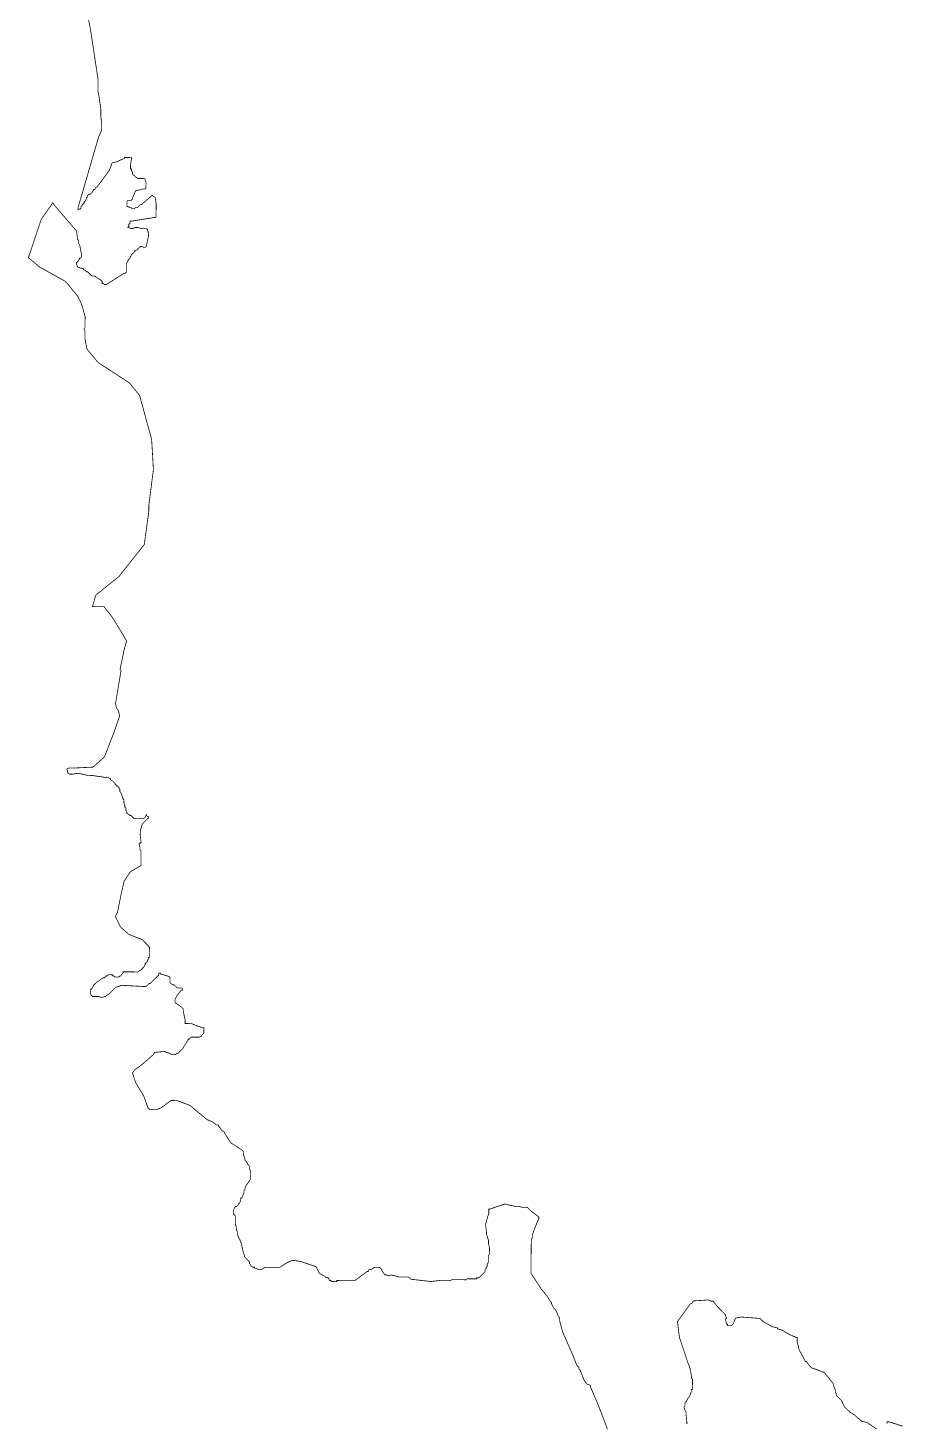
# Model space of a CAD drawing. Header units: metres. Extents: x 273899 to 302286, y 1977397 to 2102169.
# Drawn here: x 278692 to 282061, y 2034410 to 2039783 of the extents above; entities that cross this region are included whole.
import ezdxf

# ---------------------------------------------------------------- set-up
doc = ezdxf.new("R2010")
doc.units = ezdxf.units.M
doc.header["$MEASUREMENT"] = 0
doc.layers.add('HAZARDS LINE', color=1, linetype='Continuous')

msp = doc.modelspace()

# ---------------------------------------------------------------- linework, layer by layer
at = {"layer": 'HAZARDS LINE', "lineweight": 18}
for points in [[(280923, 2034386, 3.01, 3.01, 0), (280887.9, 2034478.7, 3.01, 3.01, 0), (280856.5, 2034551.3, 3.01, 3.01, 0), (280856.6, 2034555.3, 3.01, 3.01, 0), (280848.6, 2034559.4, 3.01, 3.01, 0), (280844.6, 2034559.4, 3.01, 3.01, 0), (280832.7, 2034575.6, 3.01, 3.01, 0), (280817, 2034615.9, 3.01, 3.01, 0), (280813, 2034616, 3.01, 3.01, 0), (280813.1, 2034624, 3.01, 3.01, 0), (280805.2, 2034632.1, 3.01, 3.01, 0), (280785.6, 2034680.5, 3.01, 3.01, 0), (280750.3, 2034761.2, 3.01, 3.01, 0), (280742.6, 2034789.4, 3.01, 3.01, 0), (280738.7, 2034805.5, 3.01, 3.01, 0), (280738.8, 2034813.5, 3.01, 3.01, 0), (280734.9, 2034821.6, 3.01, 3.01, 0), (280730.9, 2034825.6, 3.01, 3.01, 0), (280730.9, 2034829.7, 3.01, 3.01, 0), (280727, 2034837.7, 3.01, 3.01, 0), (280723.1, 2034845.8, 3.01, 3.01, 0), (280715.1, 2034853.9, 3.01, 3.01, 0), (280707.3, 2034870.1, 3.01, 3.01, 0), (280707.3, 2034874.1, 3.01, 3.01, 0), (280703.3, 2034878.1, 3.01, 3.01, 0), (280691.5, 2034898.3, 3.01, 3.01, 0), (280687.5, 2034902.4, 3.01, 3.01, 0), (280667.7, 2034926.7, 3.01, 3.01, 0), (280628.2, 2034987.3, 3.01, 3.01, 0), (280628.6, 2035023.5, 3.01, 3.01, 0), (280628.8, 2035043.5, 3.01, 3.01, 0), (280628.8, 2035047.5, 3.01, 3.01, 0), (280629, 2035067.6, 3.01, 3.01, 0), (280629.3, 2035091.7, 3.01, 3.01, 0), (280629.5, 2035107.8, 3.01, 3.01, 0), (280629.5, 2035115.8, 3.01, 3.01, 0), (280633.6, 2035123.8, 3.01, 3.01, 0), (280633.8, 2035135.8, 3.01, 3.01, 0), (280633.8, 2035139.8, 3.01, 3.01, 0), (280637.9, 2035143.8, 3.01, 3.01, 0), (280637.9, 2035147.8, 3.01, 3.01, 0), (280654.4, 2035187.8, 3.01, 3.01, 0), (280658.5, 2035195.8, 3.01, 3.01, 0), (280658.5, 2035199.8, 3.01, 3.01, 0), (280658.6, 2035203.8, 3.01, 3.01, 0), (280626.7, 2035228.3, 3.01, 3.01, 0), (280614.8, 2035240.4, 3.01, 3.01, 0), (280610.8, 2035240.5, 3.01, 3.01, 0), (280606.7, 2035240.5, 3.01, 3.01, 0), (280602.7, 2035240.5, 3.01, 3.01, 0), (280598.7, 2035240.6, 3.01, 3.01, 0), (280594.7, 2035240.6, 3.01, 3.01, 0), (280582.7, 2035244.8, 3.01, 3.01, 0), (280574.7, 2035244.9, 3.01, 3.01, 0), (280566.6, 2035244.9, 3.01, 3.01, 0), (280546.6, 2035249.2, 3.01, 3.01, 0), (280530.6, 2035253.3, 3.01, 3.01, 0), (280526.6, 2035253.4, 3.01, 3.01, 0), (280470.2, 2035233.9, 3.01, 3.01, 0), (280466.2, 2035233.9, 3.01, 3.01, 0), (280466.1, 2035229.9, 3.01, 3.01, 0), (280466, 2035221.9, 3.01, 3.01, 0), (280466, 2035217.9, 3.01, 3.01, 0), (280466, 2035213.9, 3.01, 3.01, 0), (280461.9, 2035205.9, 3.01, 3.01, 0), (280453.5, 2035173.8, 3.01, 3.01, 0), (280457.2, 2035145.7, 3.01, 3.01, 0), (280457.2, 2035141.7, 3.01, 3.01, 0), (280457.1, 2035137.7, 3.01, 3.01, 0), (280464.9, 2035113.5, 3.01, 3.01, 0), (280464.9, 2035109.5, 3.01, 3.01, 0), (280464.8, 2035105.5, 3.01, 3.01, 0), (280464.8, 2035101.4, 3.01, 3.01, 0), (280468.6, 2035085.3, 3.01, 3.01, 0), (280468.6, 2035081.3, 3.01, 3.01, 0), (280468.6, 2035077.3, 3.01, 3.01, 0), (280468.5, 2035069.3, 3.01, 3.01, 0), (280468.4, 2035065.3, 3.01, 3.01, 0), (280468.4, 2035061.3, 3.01, 3.01, 0), (280464.3, 2035053.3, 3.01, 3.01, 0), (280464.2, 2035045.2, 3.01, 3.01, 0), (280464.1, 2035033.2, 3.01, 3.01, 0), (280464, 2035029.2, 3.01, 3.01, 0), (280459.9, 2035021.2, 3.01, 3.01, 0), (280459.9, 2035017.2, 3.01, 3.01, 0), (280459.9, 2035013.2, 3.01, 3.01, 0), (280455.8, 2035009.2, 3.01, 3.01, 0), (280455.8, 2035005.2, 3.01, 3.01, 0), (280451.7, 2035001.2, 3.01, 3.01, 0), (280451.7, 2034997.2, 3.01, 3.01, 0), (280451.6, 2034993.2, 3.01, 3.01, 0), (280447.6, 2034989.2, 3.01, 3.01, 0), (280443.5, 2034985.2, 3.01, 3.01, 0), (280431.3, 2034973.3, 3.01, 3.01, 0), (280427.3, 2034969.3, 3.01, 3.01, 0), (280423.3, 2034969.4, 3.01, 3.01, 0), (280419.3, 2034969.4, 3.01, 3.01, 0), (280419.2, 2034965.4, 3.01, 3.01, 0), (280415.2, 2034965.4, 3.01, 3.01, 0), (280411.2, 2034965.5, 3.01, 3.01, 0), (280407.2, 2034965.5, 3.01, 3.01, 0), (280403.2, 2034965.6, 3.01, 3.01, 0), (280395.1, 2034965.7, 3.01, 3.01, 0), (280391.1, 2034965.7, 3.01, 3.01, 0), (280387.1, 2034965.7, 3.01, 3.01, 0), (280383.1, 2034965.8, 3.01, 3.01, 0), (280379, 2034961.8, 3.01, 3.01, 0), (280375, 2034961.8, 3.01, 3.01, 0), (280371, 2034961.9, 3.01, 3.01, 0), (280367, 2034961.9, 3.01, 3.01, 0), (280363, 2034962, 3.01, 3.01, 0), (280359, 2034962, 3.01, 3.01, 0), (280354.9, 2034962.1, 3.01, 3.01, 0), (280350.9, 2034962.1, 3.01, 3.01, 0), (280346.9, 2034962.1, 3.01, 3.01, 0), (280342.9, 2034962.2, 3.01, 3.01, 0), (280334.9, 2034962.3, 3.01, 3.01, 0), (280330.9, 2034962.3, 3.01, 3.01, 0), (280326.8, 2034962.4, 3.01, 3.01, 0), (280322.8, 2034962.4, 3.01, 3.01, 0), (280318.8, 2034958.4, 3.01, 3.01, 0), (280314.8, 2034958.5, 3.01, 3.01, 0), (280274.6, 2034958.9, 3.01, 3.01, 0), (280242.5, 2034955.2, 3.01, 3.01, 0), (280166.3, 2034964, 3.01, 3.01, 0), (280158.3, 2034972.1, 3.01, 3.01, 0), (280154.3, 2034972.2, 3.01, 3.01, 0), (280150.3, 2034972.2, 3.01, 3.01, 0), (280146.3, 2034972.3, 3.01, 3.01, 0), (280142.3, 2034972.3, 3.01, 3.01, 0), (280138.3, 2034972.3, 3.01, 3.01, 0), (280126.2, 2034972.5, 3.01, 3.01, 0), (280122.2, 2034972.5, 3.01, 3.01, 0), (280090.2, 2034980.9, 3.01, 3.01, 0), (280082.1, 2034976.9, 3.01, 3.01, 0), (280070.1, 2034981.1, 3.01, 3.01, 0), (280066.1, 2034981.1, 3.01, 3.01, 0), (280054.2, 2034997.3, 3.01, 3.01, 0), (280054.3, 2035001.3, 3.01, 3.01, 0), (280050.3, 2035005.4, 3.01, 3.01, 0), (280046.3, 2035009.4, 3.01, 3.01, 0), (280042.3, 2035009.5, 3.01, 3.01, 0), (280038.3, 2035009.5, 3.01, 3.01, 0), (280034.3, 2035009.6, 3.01, 3.01, 0), (280030.3, 2035009.6, 3.01, 3.01, 0), (280026.2, 2035009.6, 3.01, 3.01, 0), (280014.1, 2035001.7, 3.01, 3.01, 0), (280010.1, 2035001.8, 3.01, 3.01, 0), (280006.1, 2035001.8, 3.01, 3.01, 0), (280002, 2034997.9, 3.01, 3.01, 0), (280002, 2034993.8, 3.01, 3.01, 0), (279998, 2034993.9, 3.01, 3.01, 0), (279949.4, 2034958.2, 3.01, 3.01, 0), (279909.3, 2034958.7, 3.01, 3.01, 0), (279905.3, 2034958.7, 3.01, 3.01, 0), (279901.3, 2034958.8, 3.01, 3.01, 0), (279893.2, 2034958.8, 3.01, 3.01, 0), (279889.2, 2034958.9, 3.01, 3.01, 0), (279885.2, 2034958.9, 3.01, 3.01, 0), (279881.2, 2034959, 3.01, 3.01, 0), (279881.1, 2034954.9, 3.01, 3.01, 0), (279877.1, 2034955, 3.01, 3.01, 0), (279873.1, 2034955, 3.01, 3.01, 0), (279869.1, 2034955.1, 3.01, 3.01, 0), (279865.1, 2034955.1, 3.01, 3.01, 0), (279861.1, 2034955.2, 3.01, 3.01, 0), (279857.1, 2034959.2, 3.01, 3.01, 0), (279853.1, 2034959.3, 3.01, 3.01, 0), (279849.2, 2034967.3, 3.01, 3.01, 0), (279845.2, 2034971.4, 3.01, 3.01, 0), (279837.2, 2034971.5, 3.01, 3.01, 0), (279837.2, 2034975.5, 3.01, 3.01, 0), (279833.2, 2034975.5, 3.01, 3.01, 0), (279813.2, 2034987.8, 3.01, 3.01, 0), (279801.4, 2035012, 3.01, 3.01, 0), (279741.4, 2035032.7, 3.01, 3.01, 0), (279709.4, 2035037, 3.01, 3.01, 0), (279685.2, 2035025.2, 3.01, 3.01, 0), (279660.9, 2035009.4, 3.01, 3.01, 0), (279628.8, 2035009.8, 3.01, 3.01, 0), (279620.8, 2035009.9, 3.01, 3.01, 0), (279608.7, 2035010, 3.01, 3.01, 0), (279600.7, 2035010.1, 3.01, 3.01, 0), (279600.6, 2035006, 3.01, 3.01, 0), (279596.6, 2035006.1, 3.01, 3.01, 0), (279592.6, 2035002.1, 3.01, 3.01, 0), (279588.6, 2035002.2, 3.01, 3.01, 0), (279584.5, 2035002.2, 3.01, 3.01, 0), (279580.5, 2035002.2, 3.01, 3.01, 0), (279576.5, 2035002.3, 3.01, 3.01, 0), (279572.5, 2035006.3, 3.01, 3.01, 0), (279564.5, 2035006.4, 3.01, 3.01, 0), (279564.6, 2035010.4, 3.01, 3.01, 0), (279556.5, 2035010.5, 3.01, 3.01, 0), (279548.6, 2035018.6, 3.01, 3.01, 0), (279544.7, 2035026.7, 3.01, 3.01, 0), (279544.7, 2035030.7, 3.01, 3.01, 0), (279540.7, 2035034.8, 3.01, 3.01, 0), (279536.8, 2035038.8, 3.01, 3.01, 0), (279532.8, 2035042.9, 3.01, 3.01, 0), (279528.8, 2035046.9, 3.01, 3.01, 0), (279524.8, 2035051, 3.01, 3.01, 0), (279524.9, 2035055, 3.01, 3.01, 0), (279524.9, 2035059, 3.01, 3.01, 0), (279520.9, 2035063.1, 3.01, 3.01, 0), (279521, 2035067.1, 3.01, 3.01, 0), (279513.3, 2035103.3, 3.01, 3.01, 0), (279509.4, 2035107.4, 3.01, 3.01, 0), (279509.4, 2035111.4, 3.01, 3.01, 0), (279509.4, 2035115.4, 3.01, 3.01, 0), (279505.4, 2035115.5, 3.01, 3.01, 0), (279505.5, 2035119.5, 3.01, 3.01, 0), (279501.5, 2035127.5, 3.01, 3.01, 0), (279497.7, 2035139.6, 3.01, 3.01, 0), (279497.7, 2035147.7, 3.01, 3.01, 0), (279493.8, 2035155.7, 3.01, 3.01, 0), (279493.9, 2035159.7, 3.01, 3.01, 0), (279493.9, 2035163.8, 3.01, 3.01, 0), (279490, 2035179.9, 3.01, 3.01, 0), (279490.1, 2035183.9, 3.01, 3.01, 0), (279490.2, 2035191.9, 3.01, 3.01, 0), (279490.2, 2035195.9, 3.01, 3.01, 0), (279490.3, 2035199.9, 3.01, 3.01, 0), (279490.3, 2035203.9, 3.01, 3.01, 0), (279490.3, 2035208, 3.01, 3.01, 0), (279486.4, 2035212, 3.01, 3.01, 0), (279482.4, 2035216.1, 3.01, 3.01, 0), (279482.4, 2035220.1, 3.01, 3.01, 0), (279482.5, 2035224.1, 3.01, 3.01, 0), (279482.5, 2035228.1, 3.01, 3.01, 0), (279486.6, 2035236.1, 3.01, 3.01, 0), (279486.7, 2035240.1, 3.01, 3.01, 0), (279490.7, 2035244.1, 3.01, 3.01, 0), (279494.7, 2035244.1, 3.01, 3.01, 0), (279498.8, 2035248, 3.01, 3.01, 0), (279502.8, 2035252, 3.01, 3.01, 0), (279502.9, 2035256, 3.01, 3.01, 0), (279506.9, 2035256, 3.01, 3.01, 0), (279506.9, 2035260, 3.01, 3.01, 0), (279511, 2035264, 3.01, 3.01, 0), (279511, 2035268, 3.01, 3.01, 0), (279511.1, 2035272, 3.01, 3.01, 0), (279511.1, 2035276, 3.01, 3.01, 0), (279515.1, 2035276, 3.01, 3.01, 0), (279523.4, 2035296, 3.01, 3.01, 0), (279523.5, 2035304, 3.01, 3.01, 0), (279523.5, 2035308, 3.01, 3.01, 0), (279527.5, 2035308, 3.01, 3.01, 0), (279527.6, 2035312, 3.01, 3.01, 0), (279527.6, 2035316, 3.01, 3.01, 0), (279531.7, 2035324, 3.01, 3.01, 0), (279548, 2035347.9, 3.01, 3.01, 0), (279548.3, 2035380, 3.01, 3.01, 0), (279548.4, 2035384, 3.01, 3.01, 0), (279544.4, 2035388.1, 3.01, 3.01, 0), (279544.4, 2035392.1, 3.01, 3.01, 0), (279544.5, 2035396.1, 3.01, 3.01, 0), (279544.5, 2035400.1, 3.01, 3.01, 0), (279540.6, 2035404.2, 3.01, 3.01, 0), (279536.6, 2035408.2, 3.01, 3.01, 0), (279536.6, 2035412.3, 3.01, 3.01, 0), (279532.7, 2035416.3, 3.01, 3.01, 0), (279528.7, 2035420.4, 3.01, 3.01, 0), (279520.9, 2035448.6, 3.01, 3.01, 0), (279521, 2035456.6, 3.01, 3.01, 0), (279517.1, 2035460.6, 3.01, 3.01, 0), (279473.2, 2035489.2, 3.01, 3.01, 0), (279449.5, 2035525.6, 3.01, 3.01, 0), (279449.5, 2035529.6, 3.01, 3.01, 0), (279437.6, 2035537.8, 3.01, 3.01, 0), (279429.7, 2035549.9, 3.01, 3.01, 0), (279425.7, 2035553.9, 3.01, 3.01, 0), (279425.7, 2035558, 3.01, 3.01, 0), (279421.7, 2035558, 3.01, 3.01, 0), (279417.7, 2035558, 3.01, 3.01, 0), (279401.8, 2035570.3, 3.01, 3.01, 0), (279381.8, 2035578.5, 3.01, 3.01, 0), (279318.1, 2035631.4, 3.01, 3.01, 0), (279310.1, 2035635.5, 3.01, 3.01, 0), (279266.1, 2035652, 3.01, 3.01, 0), (279242, 2035652.2, 3.01, 3.01, 0), (279205.6, 2035624.5, 3.01, 3.01, 0), (279185.5, 2035616.7, 3.01, 3.01, 0), (279161.4, 2035616.9, 3.01, 3.01, 0), (279153.4, 2035625, 3.01, 3.01, 0), (279149.5, 2035637.1, 3.01, 3.01, 0), (279137.8, 2035669.4, 3.01, 3.01, 0), (279106.3, 2035721.9, 3.01, 3.01, 0), (279098.5, 2035746.1, 3.01, 3.01, 0), (279094.6, 2035758.2, 3.01, 3.01, 0), (279102.8, 2035770.1, 3.01, 3.01, 0), (279135.1, 2035793.9, 3.01, 3.01, 0), (279175.6, 2035829.6, 3.01, 3.01, 0), (279179.7, 2035837.6, 3.01, 3.01, 0), (279219.9, 2035841.2, 3.01, 3.01, 0), (279223.9, 2035837.1, 3.01, 3.01, 0), (279227.9, 2035837.1, 3.01, 3.01, 0), (279239.9, 2035832.9, 3.01, 3.01, 0), (279243.9, 2035828.9, 3.01, 3.01, 0), (279247.9, 2035828.8, 3.01, 3.01, 0), (279251.9, 2035828.8, 3.01, 3.01, 0), (279255.9, 2035828.8, 3.01, 3.01, 0), (279259.9, 2035828.7, 3.01, 3.01, 0), (279264, 2035832.7, 3.01, 3.01, 0), (279268, 2035832.6, 3.01, 3.01, 0), (279272.1, 2035836.6, 3.01, 3.01, 0), (279276.1, 2035840.6, 3.01, 3.01, 0), (279280.2, 2035844.6, 3.01, 3.01, 0), (279284.2, 2035848.5, 3.01, 3.01, 0), (279288.3, 2035852.5, 3.01, 3.01, 0), (279292.4, 2035860.5, 3.01, 3.01, 0), (279296.4, 2035864.5, 3.01, 3.01, 0), (279296.5, 2035868.5, 3.01, 3.01, 0), (279304.6, 2035876.4, 3.01, 3.01, 0), (279304.6, 2035880.4, 3.01, 3.01, 0), (279308.7, 2035884.4, 3.01, 3.01, 0), (279308.7, 2035888.4, 3.01, 3.01, 0), (279312.7, 2035888.4, 3.01, 3.01, 0), (279316.8, 2035892.4, 3.01, 3.01, 0), (279320.9, 2035896.3, 3.01, 3.01, 0), (279324.9, 2035896.3, 3.01, 3.01, 0), (279328.9, 2035896.3, 3.01, 3.01, 0), (279332.9, 2035896.2, 3.01, 3.01, 0), (279336.9, 2035896.2, 3.01, 3.01, 0), (279340.9, 2035896.1, 3.01, 3.01, 0), (279344.9, 2035896.1, 3.01, 3.01, 0), (279349, 2035896, 3.01, 3.01, 0), (279361, 2035899.9, 3.01, 3.01, 0), (279361.1, 2035904, 3.01, 3.01, 0), (279369.2, 2035911.9, 3.01, 3.01, 0), (279369.2, 2035915.9, 3.01, 3.01, 0), (279369.4, 2035928, 3.01, 3.01, 0), (279369.4, 2035932, 3.01, 3.01, 0), (279365.4, 2035932, 3.01, 3.01, 0), (279341.4, 2035940.3, 3.01, 3.01, 0), (279321.4, 2035948.5, 3.01, 3.01, 0), (279313.4, 2035948.6, 3.01, 3.01, 0), (279301.3, 2035948.7, 3.01, 3.01, 0), (279297.3, 2035948.8, 3.01, 3.01, 0), (279297.4, 2035960.8, 3.01, 3.01, 0), (279293.6, 2035976.9, 3.01, 3.01, 0), (279293.6, 2035980.9, 3.01, 3.01, 0), (279289.8, 2035993, 3.01, 3.01, 0), (279289.9, 2036005.1, 3.01, 3.01, 0), (279285.9, 2036009.1, 3.01, 3.01, 0), (279281.9, 2036013.2, 3.01, 3.01, 0), (279258, 2036029.5, 3.01, 3.01, 0), (279258.1, 2036033.5, 3.01, 3.01, 0), (279258.1, 2036037.5, 3.01, 3.01, 0), (279258.1, 2036041.5, 3.01, 3.01, 0), (279266.3, 2036057.5, 3.01, 3.01, 0), (279282.6, 2036077.4, 3.01, 3.01, 0), (279286.6, 2036077.4, 3.01, 3.01, 0), (279286.7, 2036081.4, 3.01, 3.01, 0), (279286.7, 2036085.4, 3.01, 3.01, 0), (279282.7, 2036085.5, 3.01, 3.01, 0), (279278.7, 2036085.5, 3.01, 3.01, 0), (279274.7, 2036085.5, 3.01, 3.01, 0), (279270.6, 2036085.6, 3.01, 3.01, 0), (279266.6, 2036085.6, 3.01, 3.01, 0), (279254.7, 2036097.8, 3.01, 3.01, 0), (279250.7, 2036097.8, 3.01, 3.01, 0), (279242.7, 2036101.9, 3.01, 3.01, 0), (279238.7, 2036106, 3.01, 3.01, 0), (279238.8, 2036110, 3.01, 3.01, 0), (279238.9, 2036118, 3.01, 3.01, 0), (279238.9, 2036126.1, 3.01, 3.01, 0), (279235, 2036130.1, 3.01, 3.01, 0), (279207, 2036138.4, 3.01, 3.01, 0), (279202.9, 2036138.5, 3.01, 3.01, 0), (279203, 2036142.5, 3.01, 3.01, 0), (279199, 2036142.5, 3.01, 3.01, 0), (279195, 2036142.6, 3.01, 3.01, 0), (279194.9, 2036138.6, 3.01, 3.01, 0), (279194.9, 2036134.6, 3.01, 3.01, 0), (279190.8, 2036130.6, 3.01, 3.01, 0), (279186.8, 2036126.6, 3.01, 3.01, 0), (279178.6, 2036118.7, 3.01, 3.01, 0), (279170.5, 2036110.7, 3.01, 3.01, 0), (279162.4, 2036102.8, 3.01, 3.01, 0), (279158.4, 2036102.8, 3.01, 3.01, 0), (279154.4, 2036098.8, 3.01, 3.01, 0), (279146.2, 2036090.9, 3.01, 3.01, 0), (279054, 2036095.9, 3.01, 3.01, 0), (279029.8, 2036088.1, 3.01, 3.01, 0), (279005.5, 2036064.2, 3.01, 3.01, 0), (278989.3, 2036052.4, 3.01, 3.01, 0), (278973.2, 2036048.5, 3.01, 3.01, 0), (278969.2, 2036052.6, 3.01, 3.01, 0), (278965.2, 2036052.6, 3.01, 3.01, 0), (278961.2, 2036052.7, 3.01, 3.01, 0), (278957.2, 2036052.7, 3.01, 3.01, 0), (278953.1, 2036052.7, 3.01, 3.01, 0), (278949.1, 2036052.8, 3.01, 3.01, 0), (278945.1, 2036052.8, 3.01, 3.01, 0), (278941.1, 2036052.9, 3.01, 3.01, 0), (278937.1, 2036056.9, 3.01, 3.01, 0), (278933.2, 2036061, 3.01, 3.01, 0), (278933.2, 2036065, 3.01, 3.01, 0), (278933.2, 2036069, 3.01, 3.01, 0), (278933.3, 2036077, 3.01, 3.01, 0), (278933.4, 2036081.1, 3.01, 3.01, 0), (278937.4, 2036081, 3.01, 3.01, 0), (278945.6, 2036097, 3.01, 3.01, 0), (278949.6, 2036101, 3.01, 3.01, 0), (278953.7, 2036104.9, 3.01, 3.01, 0), (278957.7, 2036108.9, 3.01, 3.01, 0), (278965.8, 2036112.8, 3.01, 3.01, 0), (278973.9, 2036120.8, 3.01, 3.01, 0), (278982, 2036124.7, 3.01, 3.01, 0), (278986, 2036124.7, 3.01, 3.01, 0), (278990.1, 2036128.7, 3.01, 3.01, 0), (278994.1, 2036132.6, 3.01, 3.01, 0), (278998.1, 2036132.6, 3.01, 3.01, 0), (279002.2, 2036136.6, 3.01, 3.01, 0), (279006.2, 2036136.5, 3.01, 3.01, 0), (279010.2, 2036136.5, 3.01, 3.01, 0), (279014.2, 2036136.4, 3.01, 3.01, 0), (279018.2, 2036136.4, 3.01, 3.01, 0), (279018.2, 2036132.4, 3.01, 3.01, 0), (279022.2, 2036132.3, 3.01, 3.01, 0), (279026.2, 2036128.3, 3.01, 3.01, 0), (279030.2, 2036128.2, 3.01, 3.01, 0), (279034.2, 2036128.2, 3.01, 3.01, 0), (279038.2, 2036128.2, 3.01, 3.01, 0), (279042.2, 2036128.1, 3.01, 3.01, 0), (279046.3, 2036132.1, 3.01, 3.01, 0), (279050.3, 2036132, 3.01, 3.01, 0), (279050.4, 2036136.1, 3.01, 3.01, 0), (279054.4, 2036140, 3.01, 3.01, 0), (279058.5, 2036144, 3.01, 3.01, 0), (279058.5, 2036148, 3.01, 3.01, 0), (279062.5, 2036148, 3.01, 3.01, 0), (279066.5, 2036147.9, 3.01, 3.01, 0), (279070.6, 2036147.9, 3.01, 3.01, 0), (279074.6, 2036147.9, 3.01, 3.01, 0), (279078.6, 2036147.8, 3.01, 3.01, 0), (279102.7, 2036147.6, 3.01, 3.01, 0), (279106.7, 2036147.5, 3.01, 3.01, 0), (279110.7, 2036147.5, 3.01, 3.01, 0), (279114.7, 2036147.4, 3.01, 3.01, 0), (279126.8, 2036155.3, 3.01, 3.01, 0), (279130.9, 2036159.3, 3.01, 3.01, 0), (279135, 2036163.3, 3.01, 3.01, 0), (279139, 2036167.3, 3.01, 3.01, 0), (279143.1, 2036175.2, 3.01, 3.01, 0), (279143.1, 2036179.3, 3.01, 3.01, 0), (279147.2, 2036183.2, 3.01, 3.01, 0), (279151.3, 2036187.2, 3.01, 3.01, 0), (279151.3, 2036191.2, 3.01, 3.01, 0), (279155.4, 2036195.2, 3.01, 3.01, 0), (279155.4, 2036203.2, 3.01, 3.01, 0), (279159.5, 2036203.2, 3.01, 3.01, 0), (279159.5, 2036207.2, 3.01, 3.01, 0), (279159.5, 2036211.2, 3.01, 3.01, 0), (279159.6, 2036215.2, 3.01, 3.01, 0), (279159.6, 2036219.2, 3.01, 3.01, 0), (279159.7, 2036223.3, 3.01, 3.01, 0), (279159.7, 2036231.3, 3.01, 3.01, 0), (279159.8, 2036235.3, 3.01, 3.01, 0), (279159.8, 2036239.3, 3.01, 3.01, 0), (279159.9, 2036243.3, 3.01, 3.01, 0), (279155.9, 2036243.4, 3.01, 3.01, 0), (279155.9, 2036247.4, 3.01, 3.01, 0), (279132.1, 2036271.7, 3.01, 3.01, 0), (279080.1, 2036292.3, 3.01, 3.01, 0), (279048.3, 2036320.8, 3.01, 3.01, 0), (279028.6, 2036361.1, 3.01, 3.01, 0), (279036.8, 2036377.1, 3.01, 3.01, 0), (279049.5, 2036441.2, 3.01, 3.01, 0), (279062.2, 2036497.3, 3.01, 3.01, 0), (279086.6, 2036533.2, 3.01, 3.01, 0), (279127, 2036556.9, 3.01, 3.01, 0), (279127.5, 2036609.1, 3.01, 3.01, 0), (279127.6, 2036613.1, 3.01, 3.01, 0), (279123.6, 2036617.1, 3.01, 3.01, 0), (279123.7, 2036621.1, 3.01, 3.01, 0), (279123.7, 2036625.2, 3.01, 3.01, 0), (279119.9, 2036641.3, 3.01, 3.01, 0), (279123.9, 2036641.2, 3.01, 3.01, 0), (279123.9, 2036645.2, 3.01, 3.01, 0), (279127.9, 2036645.2, 3.01, 3.01, 0), (279124.2, 2036673.3, 3.01, 3.01, 0), (279124.4, 2036689.4, 3.01, 3.01, 0), (279128.6, 2036705.4, 3.01, 3.01, 0), (279132.7, 2036717.4, 3.01, 3.01, 0), (279157, 2036741.3, 3.01, 3.01, 0), (279157.1, 2036745.3, 3.01, 3.01, 0), (279153.1, 2036745.3, 3.01, 3.01, 0), (279149.1, 2036749.4, 3.01, 3.01, 0), (279149.1, 2036753.4, 3.01, 3.01, 0), (279145.1, 2036749.4, 3.01, 3.01, 0), (279145, 2036745.4, 3.01, 3.01, 0), (279141, 2036741.4, 3.01, 3.01, 0), (279136.9, 2036737.4, 3.01, 3.01, 0), (279132.9, 2036737.5, 3.01, 3.01, 0), (279128.9, 2036737.5, 3.01, 3.01, 0), (279124.9, 2036737.6, 3.01, 3.01, 0), (279120.9, 2036737.6, 3.01, 3.01, 0), (279116.8, 2036737.7, 3.01, 3.01, 0), (279112.8, 2036737.7, 3.01, 3.01, 0), (279108.8, 2036737.7, 3.01, 3.01, 0), (279104.8, 2036737.8, 3.01, 3.01, 0), (279100.8, 2036737.8, 3.01, 3.01, 0), (279096.8, 2036741.9, 3.01, 3.01, 0), (279092.8, 2036745.9, 3.01, 3.01, 0), (279088.9, 2036750, 3.01, 3.01, 0), (279084.9, 2036750, 3.01, 3.01, 0), (279080.9, 2036754.1, 3.01, 3.01, 0), (279072.9, 2036758.2, 3.01, 3.01, 0), (279072.9, 2036762.2, 3.01, 3.01, 0), (279069, 2036770.3, 3.01, 3.01, 0), (279069.1, 2036774.3, 3.01, 3.01, 0), (279069.1, 2036778.3, 3.01, 3.01, 0), (279065.1, 2036782.4, 3.01, 3.01, 0), (279065.2, 2036786.4, 3.01, 3.01, 0), (279065.2, 2036790.4, 3.01, 3.01, 0), (279061.3, 2036798.5, 3.01, 3.01, 0), (279061.4, 2036806.5, 3.01, 3.01, 0), (279061.4, 2036810.5, 3.01, 3.01, 0), (279057.4, 2036814.6, 3.01, 3.01, 0), (279057.5, 2036818.6, 3.01, 3.01, 0), (279053.5, 2036826.7, 3.01, 3.01, 0), (279053.6, 2036830.7, 3.01, 3.01, 0), (279045.7, 2036842.8, 3.01, 3.01, 0), (279045.7, 2036846.8, 3.01, 3.01, 0), (279045.8, 2036850.8, 3.01, 3.01, 0), (279041.8, 2036854.9, 3.01, 3.01, 0), (279041.8, 2036858.9, 3.01, 3.01, 0), (279037.9, 2036863, 3.01, 3.01, 0), (279033.8, 2036863, 3.01, 3.01, 0), (279033.9, 2036867, 3.01, 3.01, 0), (279029.9, 2036867.1, 3.01, 3.01, 0), (279025.9, 2036875.1, 3.01, 3.01, 0), (279022, 2036879.2, 3.01, 3.01, 0), (279018, 2036883.2, 3.01, 3.01, 0), (279010, 2036887.3, 3.01, 3.01, 0), (279010, 2036891.4, 3.01, 3.01, 0), (279006, 2036891.4, 3.01, 3.01, 0), (279002.1, 2036895.4, 3.01, 3.01, 0), (278998, 2036895.5, 3.01, 3.01, 0), (278937.9, 2036904.1, 3.01, 3.01, 0), (278921.9, 2036904.3, 3.01, 3.01, 0), (278885.8, 2036912.7, 3.01, 3.01, 0), (278861.7, 2036909, 3.01, 3.01, 0), (278853.7, 2036909, 3.01, 3.01, 0), (278845.7, 2036913.1, 3.01, 3.01, 0), (278841.8, 2036929.2, 3.01, 3.01, 0), (278849.9, 2036933.2, 3.01, 3.01, 0), (278874, 2036932.9, 3.01, 3.01, 0), (278942.3, 2036936.2, 3.01, 3.01, 0), (278986.8, 2036975.9, 3.01, 3.01, 0), (279024, 2037071.9, 3.01, 3.01, 0), (279044.7, 2037131.9, 3.01, 3.01, 0), (279040.9, 2037152, 3.01, 3.01, 0), (279033, 2037164.2, 3.01, 3.01, 0), (279029.1, 2037180.3, 3.01, 3.01, 0), (279050.5, 2037308.5, 3.01, 3.01, 0), (279046.6, 2037312.6, 3.01, 3.01, 0), (279063.4, 2037392.7, 3.01, 3.01, 0), (279071.8, 2037420.7, 3.01, 3.01, 0), (279056, 2037449, 3.01, 3.01, 0), (279016.5, 2037513.7, 3.01, 3.01, 0), (278984.8, 2037554.1, 3.01, 3.01, 0), (278940.7, 2037554.6, 3.01, 3.01, 0), (278953.2, 2037598.6, 3.01, 3.01, 0), (279042.2, 2037670, 3.01, 3.01, 0), (279139.9, 2037793.4, 3.01, 3.01, 0), (279157.3, 2037921.7, 3.01, 3.01, 0), (279157.4, 2037929.8, 3.01, 3.01, 0), (279157.4, 2037933.8, 3.01, 3.01, 0), (279157.5, 2037941.8, 3.01, 3.01, 0), (279157.5, 2037945.8, 3.01, 3.01, 0), (279175, 2038082.2, 3.01, 3.01, 0), (279168.2, 2038198.7, 3.01, 3.01, 0), (279121.8, 2038367.8, 3.01, 3.01, 0), (279082.1, 2038416.4, 3.01, 3.01, 0), (278994.4, 2038473.5, 3.01, 3.01, 0), (278962.5, 2038493.9, 3.01, 3.01, 0), (278918.9, 2038546.6, 3.01, 3.01, 0), (278911.3, 2038586.8, 3.01, 3.01, 0), (278911.3, 2038590.8, 3.01, 3.01, 0), (278911.4, 2038598.9, 3.01, 3.01, 0), (278911.5, 2038610.9, 3.01, 3.01, 0), (278911.6, 2038614.9, 3.01, 3.01, 0), (278907.6, 2038623, 3.01, 3.01, 0), (278911.7, 2038627, 3.01, 3.01, 0), (278911.7, 2038631, 3.01, 3.01, 0), (278911.8, 2038635, 3.01, 3.01, 0), (278911.9, 2038643, 3.01, 3.01, 0), (278912.2, 2038671.1, 3.01, 3.01, 0), (278904.4, 2038699.3, 3.01, 3.01, 0), (278896.6, 2038723.5, 3.01, 3.01, 0), (278884.9, 2038747.7, 3.01, 3.01, 0), (278869, 2038768, 3.01, 3.01, 0), (278865, 2038772, 3.01, 3.01, 0), (278849.2, 2038792.3, 3.01, 3.01, 0), (278833.3, 2038808.5, 3.01, 3.01, 0), (278737.5, 2038861.7, 3.01, 3.01, 0), (278693.7, 2038898.3, 3.01, 3.01, 0), (278702, 2038922.3, 3.01, 3.01, 0), (278743.4, 2039046.3, 3.01, 3.01, 0), (278788.3, 2039110.1, 3.01, 3.01, 0), (278792.2, 2039102, 3.01, 3.01, 0), (278875.5, 2039004.8, 3.01, 3.01, 0), (278879.5, 2039000.7, 3.01, 3.01, 0), (278883.1, 2038968.6, 3.01, 3.01, 0), (278887.1, 2038964.5, 3.01, 3.01, 0), (278887.1, 2038960.5, 3.01, 3.01, 0), (278887, 2038956.5, 3.01, 3.01, 0), (278887, 2038952.5, 3.01, 3.01, 0), (278891, 2038948.4, 3.01, 3.01, 0), (278898.6, 2038908.2, 3.01, 3.01, 0), (278898.5, 2038904.2, 3.01, 3.01, 0), (278898.5, 2038900.2, 3.01, 3.01, 0), (278894.4, 2038896.2, 3.01, 3.01, 0), (278890.4, 2038896.2, 3.01, 3.01, 0), (278890.4, 2038892.2, 3.01, 3.01, 0), (278886.3, 2038888.2, 3.01, 3.01, 0), (278886.3, 2038884.2, 3.01, 3.01, 0), (278882.3, 2038884.3, 3.01, 3.01, 0), (278882.2, 2038880.2, 3.01, 3.01, 0), (278878.2, 2038880.3, 3.01, 3.01, 0), (278878.2, 2038876.3, 3.01, 3.01, 0), (278882, 2038864.2, 3.01, 3.01, 0), (278886, 2038860.1, 3.01, 3.01, 0), (278906, 2038855.9, 3.01, 3.01, 0), (278906, 2038851.9, 3.01, 3.01, 0), (278914, 2038847.8, 3.01, 3.01, 0), (278918, 2038843.7, 3.01, 3.01, 0), (278922, 2038843.7, 3.01, 3.01, 0), (278937.9, 2038827.5, 3.01, 3.01, 0), (278941.9, 2038827.4, 3.01, 3.01, 0), (278945.9, 2038827.4, 3.01, 3.01, 0), (278949.9, 2038827.3, 3.01, 3.01, 0), (278953.9, 2038823.3, 3.01, 3.01, 0), (278973.8, 2038811, 3.01, 3.01, 0), (278977.8, 2038807, 3.01, 3.01, 0), (278977.8, 2038803, 3.01, 3.01, 0), (278977.7, 2038798.9, 3.01, 3.01, 0), (278981.7, 2038798.9, 3.01, 3.01, 0), (278985.7, 2038794.8, 3.01, 3.01, 0), (278989.7, 2038794.8, 3.01, 3.01, 0), (278993.7, 2038794.8, 3.01, 3.01, 0), (279062.4, 2038838.2, 3.01, 3.01, 0), (279066.5, 2038838.2, 3.01, 3.01, 0), (279070.5, 2038842.1, 3.01, 3.01, 0), (279070.5, 2038846.2, 3.01, 3.01, 0), (279070.6, 2038850.2, 3.01, 3.01, 0), (279070.6, 2038854.2, 3.01, 3.01, 0), (279070.7, 2038858.2, 3.01, 3.01, 0), (279070.7, 2038862.2, 3.01, 3.01, 0), (279070.8, 2038870.3, 3.01, 3.01, 0), (279070.8, 2038874.3, 3.01, 3.01, 0), (279079, 2038890.2, 3.01, 3.01, 0), (279083.1, 2038894.2, 3.01, 3.01, 0), (279091.3, 2038910.2, 3.01, 3.01, 0), (279095.3, 2038914.2, 3.01, 3.01, 0), (279103.5, 2038922.1, 3.01, 3.01, 0), (279103.5, 2038926.1, 3.01, 3.01, 0), (279107.5, 2038926.1, 3.01, 3.01, 0), (279115.6, 2038930, 3.01, 3.01, 0), (279115.6, 2038934, 3.01, 3.01, 0), (279123.7, 2038938, 3.01, 3.01, 0), (279123.7, 2038942, 3.01, 3.01, 0), (279127.8, 2038941.9, 3.01, 3.01, 0), (279139.8, 2038937.8, 3.01, 3.01, 0), (279143.8, 2038937.8, 3.01, 3.01, 0), (279147.8, 2038941.7, 3.01, 3.01, 0), (279156.3, 2038981.8, 3.01, 3.01, 0), (279156.3, 2038985.8, 3.01, 3.01, 0), (279156.4, 2038989.8, 3.01, 3.01, 0), (279156.4, 2038993.8, 3.01, 3.01, 0), (279152.5, 2039001.9, 3.01, 3.01, 0), (279152.5, 2039005.9, 3.01, 3.01, 0), (279148.5, 2039010, 3.01, 3.01, 0), (279132.5, 2039010.1, 3.01, 3.01, 0), (279128.5, 2039010.2, 3.01, 3.01, 0), (279116.5, 2039014.3, 3.01, 3.01, 0), (279112.4, 2039014.4, 3.01, 3.01, 0), (279108.4, 2039014.4, 3.01, 3.01, 0), (279104.4, 2039014.5, 3.01, 3.01, 0), (279096.3, 2039010.5, 3.01, 3.01, 0), (279092.3, 2039010.6, 3.01, 3.01, 0), (279088.3, 2039010.6, 3.01, 3.01, 0), (279080.3, 2039014.7, 3.01, 3.01, 0), (279076.3, 2039014.7, 3.01, 3.01, 0), (279080.4, 2039018.7, 3.01, 3.01, 0), (279080.4, 2039022.7, 3.01, 3.01, 0), (279080.5, 2039026.7, 3.01, 3.01, 0), (279084.5, 2039030.7, 3.01, 3.01, 0), (279084.6, 2039034.7, 3.01, 3.01, 0), (279084.6, 2039038.8, 3.01, 3.01, 0), (279088.6, 2039038.7, 3.01, 3.01, 0), (279185.1, 2039053.8, 3.01, 3.01, 0), (279185.7, 2039106, 3.01, 3.01, 0), (279181.9, 2039130.1, 3.01, 3.01, 0), (279169.9, 2039138.2, 3.01, 3.01, 0), (279129.4, 2039102.5, 3.01, 3.01, 0), (279125.4, 2039102.6, 3.01, 3.01, 0), (279113.2, 2039090.7, 3.01, 3.01, 0), (279109.2, 2039090.7, 3.01, 3.01, 0), (279105.2, 2039090.7, 3.01, 3.01, 0), (279101.2, 2039086.8, 3.01, 3.01, 0), (279097.1, 2039086.8, 3.01, 3.01, 0), (279093.1, 2039086.8, 3.01, 3.01, 0), (279089.2, 2039090.9, 3.01, 3.01, 0), (279081.1, 2039091, 3.01, 3.01, 0), (279081.2, 2039095, 3.01, 3.01, 0), (279077.2, 2039095, 3.01, 3.01, 0), (279073.1, 2039095.1, 3.01, 3.01, 0), (279073.2, 2039099.1, 3.01, 3.01, 0), (279073.2, 2039103.1, 3.01, 3.01, 0), (279073.3, 2039107.1, 3.01, 3.01, 0), (279073.3, 2039111.1, 3.01, 3.01, 0), (279073.3, 2039115.2, 3.01, 3.01, 0), (279077.4, 2039119.1, 3.01, 3.01, 0), (279085.4, 2039119, 3.01, 3.01, 0), (279089.4, 2039119, 3.01, 3.01, 0), (279093.5, 2039123, 3.01, 3.01, 0), (279093.5, 2039127, 3.01, 3.01, 0), (279097.6, 2039135, 3.01, 3.01, 0), (279105.9, 2039155, 3.01, 3.01, 0), (279118, 2039158.9, 3.01, 3.01, 0), (279122, 2039158.8, 3.01, 3.01, 0), (279134.1, 2039162.7, 3.01, 3.01, 0), (279138.1, 2039162.7, 3.01, 3.01, 0), (279142.1, 2039162.6, 3.01, 3.01, 0), (279146.1, 2039166.6, 3.01, 3.01, 0), (279146.2, 2039170.6, 3.01, 3.01, 0), (279146.4, 2039190.7, 3.01, 3.01, 0), (279142.5, 2039198.8, 3.01, 3.01, 0), (279142.5, 2039202.8, 3.01, 3.01, 0), (279134.5, 2039202.9, 3.01, 3.01, 0), (279122.4, 2039203, 3.01, 3.01, 0), (279118.4, 2039203, 3.01, 3.01, 0), (279114.4, 2039203.1, 3.01, 3.01, 0), (279094.5, 2039219.3, 3.01, 3.01, 0), (279094.6, 2039227.4, 3.01, 3.01, 0), (279090.6, 2039231.4, 3.01, 3.01, 0), (279090.7, 2039239.5, 3.01, 3.01, 0), (279086.7, 2039239.5, 3.01, 3.01, 0), (279086.7, 2039243.5, 3.01, 3.01, 0), (279086.8, 2039247.5, 3.01, 3.01, 0), (279086.8, 2039251.5, 3.01, 3.01, 0), (279086.9, 2039255.6, 3.01, 3.01, 0), (279091.2, 2039283.6, 3.01, 3.01, 0), (279087.1, 2039283.7, 3.01, 3.01, 0), (279067.1, 2039283.9, 3.01, 3.01, 0), (279063.1, 2039283.9, 3.01, 3.01, 0), (279063, 2039279.9, 3.01, 3.01, 0), (279042.9, 2039272.1, 3.01, 3.01, 0), (279038.8, 2039268.1, 3.01, 3.01, 0), (279034.8, 2039268.1, 3.01, 3.01, 0), (279022.7, 2039264.3, 3.01, 3.01, 0), (279018.7, 2039264.3, 3.01, 3.01, 0), (279014.6, 2039260.3, 3.01, 3.01, 0), (279006.4, 2039236.3, 3.01, 3.01, 0), (278998.2, 2039224.4, 3.01, 3.01, 0), (278965.6, 2039180.5, 3.01, 3.01, 0), (278961.6, 2039176.6, 3.01, 3.01, 0), (278961.5, 2039172.5, 3.01, 3.01, 0), (278953.5, 2039168.6, 3.01, 3.01, 0), (278949.4, 2039160.6, 3.01, 3.01, 0), (278945.4, 2039160.7, 3.01, 3.01, 0), (278941.3, 2039152.7, 3.01, 3.01, 0), (278929.1, 2039140.8, 3.01, 3.01, 0), (278925.1, 2039140.8, 3.01, 3.01, 0), (278921, 2039136.8, 3.01, 3.01, 0), (278921, 2039132.8, 3.01, 3.01, 0), (278916.9, 2039128.8, 3.01, 3.01, 0), (278916.9, 2039124.8, 3.01, 3.01, 0), (278912.8, 2039116.8, 3.01, 3.01, 0), (278908.7, 2039112.9, 3.01, 3.01, 0), (278908.7, 2039108.8, 3.01, 3.01, 0), (278904.6, 2039104.9, 3.01, 3.01, 0), (278900.6, 2039100.9, 3.01, 3.01, 0), (278900.5, 2039096.9, 3.01, 3.01, 0), (278896.5, 2039096.9, 3.01, 3.01, 0), (278896.5, 2039092.9, 3.01, 3.01, 0), (278896.4, 2039088.9, 3.01, 3.01, 0), (278892.4, 2039084.9, 3.01, 3.01, 0), (278888.4, 2039085, 3.01, 3.01, 0), (278884.3, 2039085, 3.01, 3.01, 0), (278884.4, 2039089, 3.01, 3.01, 0), (278963.5, 2039361.2, 3.01, 3.01, 0), (278975.8, 2039389.2, 3.01, 3.01, 0), (278976, 2039401.3, 3.01, 3.01, 0), (278976.1, 2039413.3, 3.01, 3.01, 0), (278972.4, 2039445.5, 3.01, 3.01, 0), (278972.7, 2039469.6, 3.01, 3.01, 0), (278965.2, 2039521.8, 3.01, 3.01, 0), (278961.3, 2039537.9, 3.01, 3.01, 0), (278961.8, 2039586.1, 3.01, 3.01, 0), (278931.8, 2039783.2, 3.01, 3.01, 0), (278901.2, 2039928, 3.01, 3.01, 0)], [(281958.8, 2034387.2, 3.01, 3.01, 0), (281923, 2034411.7, 3.01, 3.01, 0), (281906.9, 2034415.9, 3.01, 3.01, 0), (281902.9, 2034415.9, 3.01, 3.01, 0), (281899, 2034420, 3.01, 3.01, 0), (281883, 2034432.2, 3.01, 3.01, 0), (281875.1, 2034440.3, 3.01, 3.01, 0), (281855.1, 2034452.6, 3.01, 3.01, 0), (281855.2, 2034456.6, 3.01, 3.01, 0), (281851.2, 2034456.6, 3.01, 3.01, 0), (281835.3, 2034472.8, 3.01, 3.01, 0), (281827.4, 2034489, 3.01, 3.01, 0), (281823.5, 2034497.1, 3.01, 3.01, 0), (281819.5, 2034501.1, 3.01, 3.01, 0), (281815.5, 2034505.2, 3.01, 3.01, 0), (281811.6, 2034509.2, 3.01, 3.01, 0), (281803.6, 2034517.3, 3.01, 3.01, 0), (281803.7, 2034521.4, 3.01, 3.01, 0), (281799.7, 2034529.4, 3.01, 3.01, 0), (281799.8, 2034537.5, 3.01, 3.01, 0), (281792, 2034557.6, 3.01, 3.01, 0), (281792, 2034561.6, 3.01, 3.01, 0), (281756.4, 2034606.2, 3.01, 3.01, 0), (281752.3, 2034606.2, 3.01, 3.01, 0), (281732.4, 2034614.4, 3.01, 3.01, 0), (281708.4, 2034622.7, 3.01, 3.01, 0), (281704.4, 2034626.8, 3.01, 3.01, 0), (281688.5, 2034647, 3.01, 3.01, 0), (281684.5, 2034647.1, 3.01, 3.01, 0), (281680.6, 2034655.1, 3.01, 3.01, 0), (281676.7, 2034663.2, 3.01, 3.01, 0), (281660.9, 2034691.5, 3.01, 3.01, 0), (281653.2, 2034723.7, 3.01, 3.01, 0), (281653.2, 2034727.7, 3.01, 3.01, 0), (281653.4, 2034739.7, 3.01, 3.01, 0), (281649.4, 2034739.8, 3.01, 3.01, 0), (281641.4, 2034743.9, 3.01, 3.01, 0), (281637.4, 2034743.9, 3.01, 3.01, 0), (281633.4, 2034748, 3.01, 3.01, 0), (281629.4, 2034748, 3.01, 3.01, 0), (281593.5, 2034768.5, 3.01, 3.01, 0), (281577.4, 2034772.7, 3.01, 3.01, 0), (281577.5, 2034776.7, 3.01, 3.01, 0), (281557.4, 2034780.9, 3.01, 3.01, 0), (281521.5, 2034801.3, 3.01, 3.01, 0), (281509.6, 2034813.5, 3.01, 3.01, 0), (281505.6, 2034813.6, 3.01, 3.01, 0), (281501.6, 2034813.6, 3.01, 3.01, 0), (281441.4, 2034818.2, 3.01, 3.01, 0), (281437.4, 2034818.3, 3.01, 3.01, 0), (281417.3, 2034814.5, 3.01, 3.01, 0), (281413.2, 2034810.5, 3.01, 3.01, 0), (281413.2, 2034806.5, 3.01, 3.01, 0), (281409.1, 2034798.5, 3.01, 3.01, 0), (281409, 2034794.5, 3.01, 3.01, 0), (281405, 2034790.5, 3.01, 3.01, 0), (281400.9, 2034786.5, 3.01, 3.01, 0), (281392.9, 2034786.6, 3.01, 3.01, 0), (281384.9, 2034786.7, 3.01, 3.01, 0), (281384.9, 2034790.7, 3.01, 3.01, 0), (281380.9, 2034790.8, 3.01, 3.01, 0), (281377.1, 2034810.9, 3.01, 3.01, 0), (281381.2, 2034814.9, 3.01, 3.01, 0), (281377.2, 2034822.9, 3.01, 3.01, 0), (281377.3, 2034826.9, 3.01, 3.01, 0), (281373.3, 2034831, 3.01, 3.01, 0), (281345.5, 2034859.4, 3.01, 3.01, 0), (281329.6, 2034879.6, 3.01, 3.01, 0), (281325.6, 2034879.7, 3.01, 3.01, 0), (281321.6, 2034879.7, 3.01, 3.01, 0), (281313.6, 2034883.8, 3.01, 3.01, 0), (281309.6, 2034883.9, 3.01, 3.01, 0), (281305.6, 2034883.9, 3.01, 3.01, 0), (281253.4, 2034880.4, 3.01, 3.01, 0), (281249.3, 2034872.4, 3.01, 3.01, 0), (281241.2, 2034868.5, 3.01, 3.01, 0), (281192.3, 2034800.8, 3.01, 3.01, 0), (281199.7, 2034740.5, 3.01, 3.01, 0), (281234.8, 2034635.7, 3.01, 3.01, 0), (281238.7, 2034627.6, 3.01, 3.01, 0), (281238.7, 2034623.6, 3.01, 3.01, 0), (281242.6, 2034615.5, 3.01, 3.01, 0), (281246.3, 2034587.4, 3.01, 3.01, 0), (281246.3, 2034583.4, 3.01, 3.01, 0), (281250.2, 2034579.3, 3.01, 3.01, 0), (281249.8, 2034539.2, 3.01, 3.01, 0), (281245.8, 2034539.2, 3.01, 3.01, 0), (281245.7, 2034531.2, 3.01, 3.01, 0), (281241.6, 2034519.2, 3.01, 3.01, 0), (281237.5, 2034511.2, 3.01, 3.01, 0), (281233.4, 2034507.2, 3.01, 3.01, 0), (281225.2, 2034491.2, 3.01, 3.01, 0), (281221.2, 2034491.3, 3.01, 3.01, 0), (281221.1, 2034475.2, 3.01, 3.01, 0), (281217, 2034471.2, 3.01, 3.01, 0), (281220.9, 2034459.2, 3.01, 3.01, 0), (281224.9, 2034455.1, 3.01, 3.01, 0), (281224.8, 2034447.1, 3.01, 3.01, 0), (281228.5, 2034414.9, 3.01, 3.01, 0), (281228.4, 2034406.9, 3.01, 3.01, 0)], [(282059.3, 2034398.2, 3.01, 3.01, 0), (282007.3, 2034414.8, 3.01, 3.01, 0), (281999.3, 2034414.9, 3.01, 3.01, 0), (281999.2, 2034406.9, 3.01, 3.01, 0)]]:
    msp.add_lwpolyline(points, format="xyseb", dxfattribs=at)

doc.saveas('drawing.dxf')
